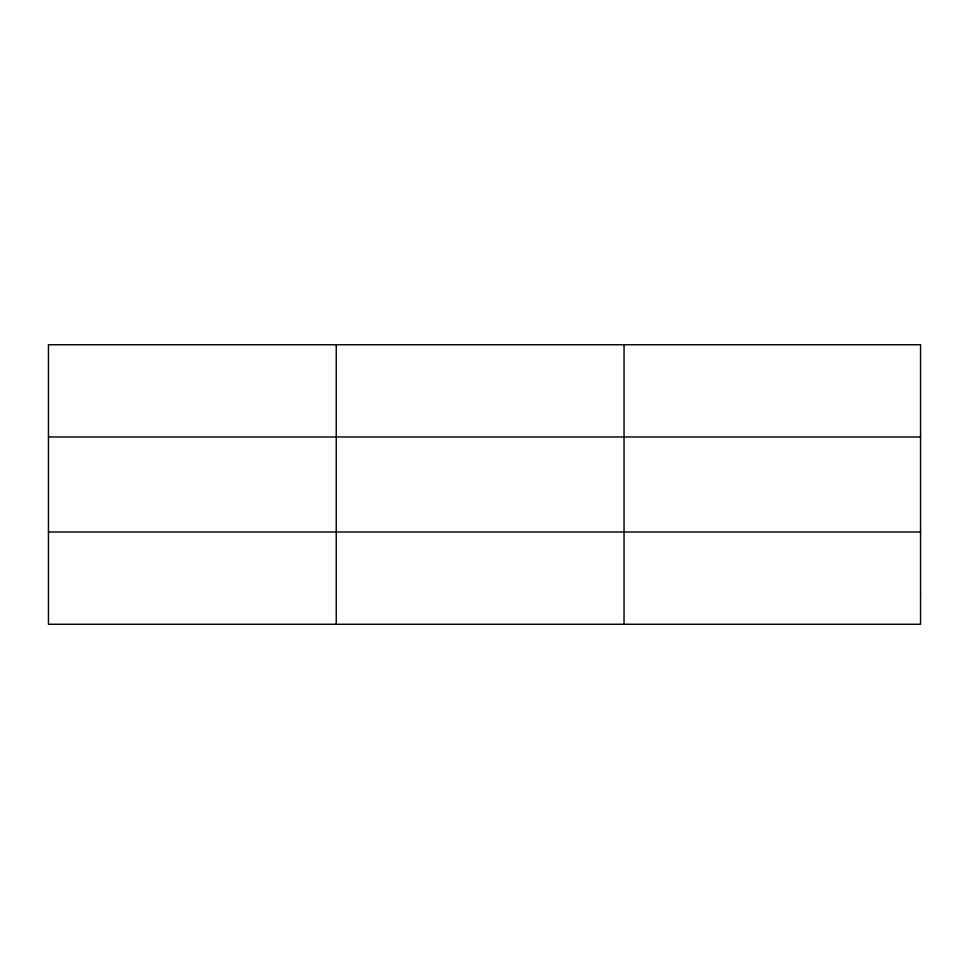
<?xml version="1.0" encoding="UTF-8"?>
<svg xmlns="http://www.w3.org/2000/svg" width="969" height="969" viewBox="0 0 969 969"><rect width="100%" height="100%" fill="white"/><g stroke="black" fill="none" stroke-linecap="round" stroke-linejoin="round"><path stroke-width="1.45" d="M336.243 344.734L336.243 624.266M624.036 344.734L624.036 624.266M48.45 436.983L920.55 436.983M48.45 532.017L920.55 532.017M920.55 593.525L920.55 624.266L48.45 624.266L48.45 344.734L920.55 344.734L920.55 593.525"/></g></svg>
